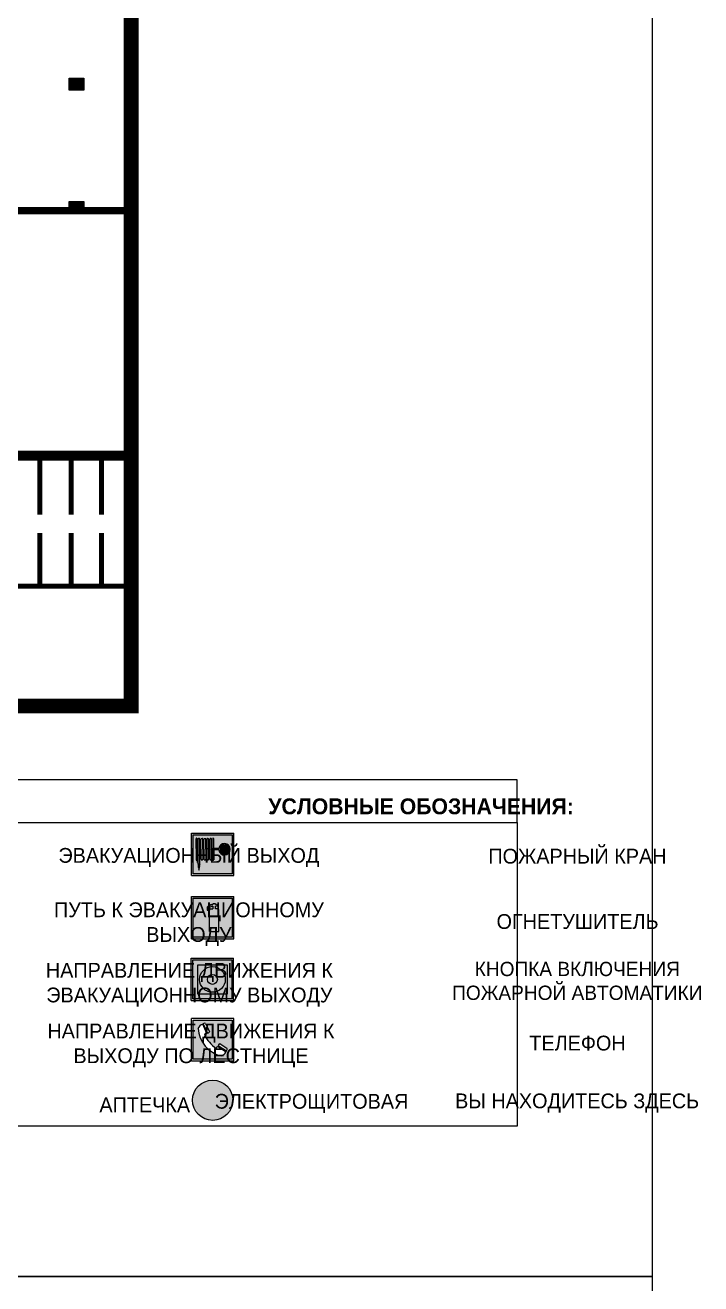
# Model space of a CAD drawing. Header units: millimetres. Extents: x 13810 to 67229, y 12374 to 21950.
# Drawn here: x 37666.5 to 37794.3, y 14151.3 to 14389.2 of the extents above; entities that cross this region are included whole.
import ezdxf

# ---------------------------------------------------------------- set-up
doc = ezdxf.new("R2010")
doc.units = ezdxf.units.MM
doc.styles.add('обычный', font='arial.ttf')

# ---------------------------------------------------------------- blocks, each defined once
blk = doc.blocks.new('A$C37112FD5')
at = {"true_color": 0xf5f5ff}
h = blk.add_hatch(color=7, dxfattribs=at)
h.dxf.hatch_style = 1
h.paths.add_polyline_path([(12.8, -7.4), (0, -7.4), (0, -20.2), (12.8, -20.2)])
h.paths.add_polyline_path([(12.29, -7.91), (12.29, -19.69), (0.51, -19.69), (0.51, -7.91)], flags=16)
h.paths.add_polyline_path([(4.98, -9.04, -0.42597), (5.17, -9.22), (5.17, -12.25), (5.17, -15.29, -0.432244), (4.98, -15.47), (4.83, -15.47, -0.42597), (4.64, -15.29), (4.64, -12.25), (4.64, -9.22, -0.432244), (4.83, -9.04)], flags=0)
h.paths.add_polyline_path([(4.28, -9.22), (4.28, -12.25), (4.28, -15.29, -0.432244), (4.09, -15.47), (3.94, -15.47, -0.42597), (3.75, -15.29), (3.75, -12.25), (3.75, -9.22, -0.432244), (3.94, -9.04), (4.09, -9.04, -0.42597)], flags=0)
h.paths.add_polyline_path([(5.72, -9.04), (5.87, -9.04, -0.42597), (6.06, -9.22), (6.06, -12.25), (6.06, -15.29, -0.432244), (5.87, -15.47), (5.72, -15.47, -0.42597), (5.53, -15.29), (5.53, -12.25), (5.53, -9.22, -0.432244)], flags=0)
h.paths.add_polyline_path([(6.42, -8.9), (6.5, -8.9, -0.42597), (6.69, -9.08), (6.69, -12.03), (8.21, -12.03, -15.824349), (8.21, -12.47), (6.69, -12.47), (6.69, -15.42, -0.432244), (6.5, -15.6), (6.42, -15.6)], flags=0)
h.paths.add_polyline_path([(3.39, -9.22), (3.39, -12.25), (3.39, -15.29, -0.432244), (3.2, -15.47), (3.05, -15.47, -0.42597), (2.85, -15.29), (2.85, -12.25), (2.85, -9.22, -0.432244), (3.05, -9.04), (3.2, -9.04, -0.42597)], flags=0)
h.paths.add_polyline_path([(2.5, -9.22), (2.5, -16.71), (1.96, -16.71), (1.96, -9.22, -0.432244), (2.15, -9.04), (2.31, -9.04, -0.42597)], flags=0)
h.paths.add_polyline_path([(1.61, -8.9), (1.61, -15.6), (1.57, -15.6, -0.42597), (1.37, -15.42), (1.37, -12.03), (1.37, -9.09, -0.432244), (1.57, -8.9)], flags=0)
h.paths.add_polyline_path([(9.76, -10.81), (9.76, -12.03), (8.49, -12.03, -0.336371)], flags=0)
h.paths.add_polyline_path([(8.49, -12.47), (9.76, -12.47), (9.76, -13.7, -0.336371)], flags=0)
h.paths.add_polyline_path([(10.11, -10.81, -0.336371), (11.38, -12.03), (10.11, -12.03)], flags=0)
h.paths.add_polyline_path([(10.11, -12.47), (11.38, -12.47, -0.336371), (10.11, -13.7)], flags=0)
h.paths.add_polyline_path([(2.5, -16.84), (2.5, -17.05), (1.97, -17.05), (1.97, -16.84)], flags=0)
h.paths.add_polyline_path([(2.5, -17.24, -0.033778), (2.24, -18.6, -0.033778), (1.97, -17.24)], flags=0)
h = blk.add_hatch(color=242)
h.dxf.hatch_style = 1
h.paths.add_polyline_path([(12.29, -7.91), (0.51, -7.91), (0.51, -19.69), (12.29, -19.69)])
h.paths.add_polyline_path([(6.42, -15.6), (6.42, -8.9), (6.5, -8.9, -0.42597), (6.69, -9.08), (6.69, -12.03), (8.21, -12.03, -15.824349), (8.21, -12.47), (6.69, -12.47), (6.69, -15.42, -0.432244), (6.5, -15.6)], flags=16)
h.paths.add_polyline_path([(5.87, -15.47), (5.72, -15.47, -0.42597), (5.53, -15.29), (5.53, -12.25), (5.53, -9.22, -0.432244), (5.72, -9.04), (5.87, -9.04, -0.42597), (6.06, -9.22), (6.06, -12.25), (6.06, -15.29, -0.432244)], flags=16)
h.paths.add_polyline_path([(4.98, -15.47), (4.83, -15.47, -0.42597), (4.64, -15.29), (4.64, -12.25), (4.64, -9.22, -0.432244), (4.83, -9.04), (4.98, -9.04, -0.42597), (5.17, -9.22), (5.17, -12.25), (5.17, -15.29, -0.432244)], flags=16)
h.paths.add_polyline_path([(4.09, -15.47), (3.94, -15.47, -0.42597), (3.75, -15.29), (3.75, -12.25), (3.75, -9.22, -0.432244), (3.94, -9.04), (4.09, -9.04, -0.42597), (4.28, -9.22), (4.28, -12.25), (4.28, -15.29, -0.432244)], flags=16)
h.paths.add_polyline_path([(3.2, -15.47), (3.05, -15.47, -0.42597), (2.85, -15.29), (2.85, -12.25), (2.85, -9.22, -0.432244), (3.05, -9.04), (3.2, -9.04, -0.42597), (3.39, -9.22), (3.39, -12.25), (3.39, -15.29, -0.432244)], flags=16)
h.paths.add_polyline_path([(2.5, -17.05), (1.97, -17.05), (1.97, -16.84), (2.5, -16.84)], flags=16)
h.paths.add_polyline_path([(2.5, -17.24, -0.033778), (2.24, -18.6, -0.033778), (1.97, -17.24)], flags=16)
h.paths.add_polyline_path([(2.5, -16.71), (1.96, -16.71), (1.96, -9.22, -0.432244), (2.15, -9.04), (2.31, -9.04, -0.42597), (2.5, -9.22)], flags=16)
h.paths.add_polyline_path([(1.61, -15.6), (1.57, -15.6, -0.42597), (1.37, -15.42), (1.37, -12.03), (1.37, -9.09, -0.432244), (1.57, -8.9), (1.61, -8.9)], flags=16)
h.paths.add_polyline_path([(8.49, -12.47), (9.76, -12.47), (9.76, -13.7, -0.336371)], flags=0)
h.paths.add_polyline_path([(10.11, -13.7), (10.11, -12.47), (11.38, -12.47, -0.336371)], flags=0)
h.paths.add_polyline_path([(8.49, -12.03, -0.336371), (9.76, -10.81), (9.76, -12.03)], flags=0)
h.paths.add_polyline_path([(10.11, -12.03), (10.11, -10.81, -0.336371), (11.38, -12.03)], flags=0)
h = blk.add_hatch(color=7, dxfattribs=at)
h.dxf.hatch_style = 1
h.paths.add_polyline_path([(1.61, -8.9), (1.57, -8.9, 0.432244), (1.37, -9.09), (1.37, -12.03), (1.37, -15.42, 0.42597), (1.57, -15.6), (1.61, -15.6)])
h.paths.add_polyline_path([(2.5, -9.22, 0.42597), (2.31, -9.04), (2.15, -9.04, 0.432244), (1.96, -9.22), (1.96, -16.71), (2.5, -16.71)])
h.paths.add_polyline_path([(2.5, -16.84), (1.97, -16.84), (1.97, -17.05), (2.5, -17.05)])
h.paths.add_polyline_path([(2.5, -17.24), (1.97, -17.24, 0.033778), (2.24, -18.6, 0.033778)])
h.paths.add_polyline_path([(3.39, -12.25), (3.39, -9.22, 0.42597), (3.2, -9.04), (3.05, -9.04, 0.432244), (2.85, -9.22), (2.85, -12.25), (2.85, -15.29, 0.42597), (3.05, -15.47), (3.2, -15.47, 0.432244), (3.39, -15.29)])
h.paths.add_polyline_path([(4.28, -12.25), (4.28, -9.22, 0.42597), (4.09, -9.04), (3.94, -9.04, 0.432244), (3.75, -9.22), (3.75, -12.25), (3.75, -15.29, 0.42597), (3.94, -15.47), (4.09, -15.47, 0.432244), (4.28, -15.29)])
h.paths.add_polyline_path([(5.17, -12.25), (5.17, -9.22, 0.42597), (4.98, -9.04), (4.83, -9.04, 0.432244), (4.64, -9.22), (4.64, -12.25), (4.64, -15.29, 0.42597), (4.83, -15.47), (4.98, -15.47, 0.432244), (5.17, -15.29)])
h.paths.add_polyline_path([(6.06, -12.25), (6.06, -9.22, 0.42597), (5.87, -9.04), (5.72, -9.04, 0.432244), (5.53, -9.22), (5.53, -12.25), (5.53, -15.29, 0.42597), (5.72, -15.47), (5.87, -15.47, 0.432244), (6.06, -15.29)])
h.paths.add_polyline_path([(6.69, -12.47), (8.21, -12.47, 15.824349), (8.21, -12.03), (6.69, -12.03), (6.69, -9.08, 0.42597), (6.5, -8.9), (6.42, -8.9), (6.42, -15.6), (6.5, -15.6, 0.432244), (6.69, -15.42)])
h.paths.add_polyline_path([(8.49, -12.47), (9.76, -12.47), (9.76, -13.7, -0.336371)], flags=16)
h.paths.add_polyline_path([(8.49, -12.03, -0.336371), (9.76, -10.81), (9.76, -12.03)], flags=16)
h.paths.add_polyline_path([(10.11, -12.47), (11.38, -12.47, -0.336371), (10.11, -13.7)], flags=16)
h.paths.add_polyline_path([(10.11, -12.03), (10.11, -10.81, -0.336371), (11.38, -12.03)], flags=16)
h = blk.add_hatch(color=242)
h.dxf.hatch_style = 1
h.paths.add_polyline_path([(9.76, -10.81, 0.336371), (8.49, -12.03), (9.76, -12.03)])
h.paths.add_polyline_path([(10.11, -10.81), (10.11, -12.03), (11.38, -12.03, 0.336371)])
h.paths.add_polyline_path([(11.38, -12.47), (10.11, -12.47), (10.11, -13.7, 0.336371)])
h.paths.add_polyline_path([(9.76, -12.47), (8.49, -12.47, 0.336371), (9.76, -13.7)])
at = {"color": 242, "lineweight": 5}
for p, q in [((0, -20.2), (0, -7.4)), ((0, -7.4), (12.8, -7.4)), ((12.8, -20.2), (12.8, -7.4)), ((1.37, -12.03), (1.37, -9.08)), ((1.57, -8.9), (1.61, -8.9)), ((1.61, -8.9), (1.61, -15.6)), ((1.96, -16.71), (1.96, -9.22)), ((2.15, -9.04), (2.31, -9.04)), ((2.5, -16.71), (2.5, -9.22)), ((2.85, -12.25), (2.85, -9.22)), ((3.05, -9.04), (3.2, -9.04)), ((3.39, -12.25), (3.39, -9.22)), ((3.75, -12.25), (3.75, -9.22)), ((3.94, -9.04), (4.09, -9.04)), ((4.28, -12.25), (4.28, -9.22)), ((4.64, -12.25), (4.64, -9.22)), ((4.83, -9.04), (4.98, -9.04)), ((5.17, -12.25), (5.17, -9.22)), ((5.53, -12.25), (5.53, -9.22)), ((5.72, -9.04), (5.87, -9.04)), ((6.06, -12.25), (6.06, -9.22)), ((6.42, -8.9), (6.42, -15.6)), ((6.5, -8.9), (6.42, -8.9)), ((6.69, -12.03), (6.69, -9.08)), ((9.76, -10.81), (9.76, -12.03)), ((10.11, -10.81), (10.11, -12.03)), ((1.37, -12.03), (1.37, -15.42)), ((2.85, -12.25), (2.85, -15.29)), ((3.39, -12.25), (3.39, -15.29)), ((3.75, -12.25), (3.75, -15.29)), ((4.28, -12.25), (4.28, -15.29)), ((4.64, -12.25), (4.64, -15.29)), ((5.17, -12.25), (5.17, -15.29)), ((5.53, -12.25), (5.53, -15.29)), ((6.06, -12.25), (6.06, -15.29)), ((8.21, -12.03), (6.69, -12.03)), ((8.21, -12.47), (6.69, -12.47)), ((6.69, -12.47), (6.69, -15.42)), ((9.76, -12.03), (8.49, -12.03)), ((9.76, -12.47), (8.49, -12.47)), ((9.76, -12.47), (9.76, -13.7)), ((11.38, -12.03), (10.11, -12.03)), ((11.38, -12.47), (10.11, -12.47)), ((10.11, -12.47), (10.11, -13.7)), ((1.57, -15.6), (1.61, -15.6)), ((1.96, -16.71), (2.5, -16.71)), ((1.97, -16.84), (2.5, -16.84)), ((1.97, -17.05), (1.97, -16.84)), ((2.5, -17.05), (1.97, -17.05)), ((1.97, -17.24), (2.5, -17.24)), ((2.5, -16.84), (2.5, -17.05)), ((3.05, -15.47), (3.2, -15.47)), ((3.94, -15.47), (4.09, -15.47)), ((4.83, -15.47), (4.98, -15.47)), ((5.72, -15.47), (5.87, -15.47)), ((6.42, -15.6), (6.5, -15.6)), ((0, -20.2), (12.8, -20.2))]:
    blk.add_line(p, q, dxfattribs=at)
blk.add_lwpolyline([(0.51, -7.91), (12.29, -7.91), (12.29, -19.69), (0.51, -19.69)], close=True, dxfattribs=at)
for centre, radius, start, end in [((1.56, -9.09), 0.182, 87.1027, 180.6071), ((2.15, -9.22), 0.182, 87.1027, 180.6071), ((2.32, -9.22), 0.182, 359.3929, 92.8973), ((3.04, -9.22), 0.182, 87.1027, 180.6071), ((3.21, -9.22), 0.182, 359.3929, 92.8973), ((3.93, -9.22), 0.182, 87.1027, 180.6071), ((4.1, -9.22), 0.182, 359.3929, 92.8973), ((4.82, -9.22), 0.182, 87.1027, 180.6071), ((4.99, -9.22), 0.182, 359.3929, 92.8973), ((5.71, -9.22), 0.182, 87.1027, 180.6071), ((5.88, -9.22), 0.182, 359.3929, 92.8973), ((6.51, -9.09), 0.182, 359.3929, 92.8973), ((9.93, -12.25), 1.74, 187.2319, 172.7681), ((9.93, -12.25), 1.46, 96.9927, 171.3585), ((9.93, -12.25), 1.46, 8.6415, 83.0073), ((9.93, -12.25), 1.46, 188.6415, 263.0073), ((9.93, -12.25), 1.46, 276.9927, 351.3585), ((1.56, -15.42), 0.182, 179.3929, 272.8973), ((12.17, -15.98), 10.27, 187.041, 194.7793), ((-7.7, -15.98), 10.27, 345.2207, 352.959), ((3.04, -15.29), 0.182, 179.3929, 272.8973), ((3.21, -15.29), 0.182, 267.1027, 0.6071), ((3.93, -15.29), 0.182, 179.3929, 272.8973), ((4.1, -15.29), 0.182, 267.1027, 0.6071), ((4.82, -15.29), 0.182, 179.3929, 272.8973), ((4.99, -15.29), 0.182, 267.1027, 0.6071), ((5.71, -15.29), 0.182, 179.3929, 272.8973), ((5.88, -15.29), 0.182, 267.1027, 0.6071), ((6.51, -15.42), 0.182, 267.1027, 0.6071)]:
    blk.add_arc(centre, radius, start, end, dxfattribs=at)
blk = doc.blocks.new('A$C7B8C2D5B')
at = {"lineweight": 0}
h = blk.add_hatch(color=5, dxfattribs=at)
h.dxf.hatch_style = 1
h.paths.add_polyline_path([(1.4, -3.02, 1), (-2.11, -3.02, 1)])
at = {"color": 5, "lineweight": 0}
blk.add_circle((-0.36, -3.02), 1.75, dxfattribs=at)
blk = doc.blocks.new('A$C456E1F9C')
at = {"lineweight": 5}
h = blk.add_hatch(color=242, dxfattribs=at)
h.paths.add_polyline_path([(0.51, -1.47), (0.51, -13.26), (12.29, -13.26), (12.29, -1.47)])
h.paths.add_polyline_path([(5.42, -4.95, -0.254479), (4.78, -5.4), (3.52, -2.53, -0.209735), (4.23, -2.4)], flags=16)
h.paths.add_polyline_path([(8.53, -8.6), (10.87, -10.17), (10.54, -10.76), (8.03, -9.13, -0.192251)], flags=16)
h.paths.add_polyline_path([(4.61, -5.49, 0.005518), (3.87, -5.72, 0.128647), (7.49, -10.01, 0.00809), (7.83, -9.33), (10.47, -10.97, -0.16736), (8.99, -12.25, -0.327862), (1.95, -3.95, -0.166952), (3.36, -2.62)], flags=16)
at = {"color": 242, "lineweight": 5}
for p, q in [((0, -13.77), (0, -0.97)), ((12.8, -0.97), (0, -0.97)), ((4.61, -5.49), (3.36, -2.62)), ((3.52, -2.53), (4.78, -5.4)), ((4.23, -2.4), (5.42, -4.95)), ((12.8, -13.77), (12.8, -0.97)), ((7.83, -9.33), (10.47, -10.97)), ((8.03, -9.13), (10.54, -10.76)), ((10.81, -10.12), (8.53, -8.6)), ((10.54, -10.76), (10.8, -10.3)), ((10.8, -10.3), (10.81, -10.12)), ((0, -13.77), (12.8, -13.77))]:
    blk.add_line(p, q, dxfattribs=at)
blk.add_lwpolyline([(0.51, -1.47), (12.29, -1.47), (12.29, -13.26), (0.51, -13.26)], close=True, dxfattribs=at)
for centre, radius, start, end in [((4.59, -5.34), 2.99, 114.2845, 152.1974), ((4.02, -3.27), 0.891, 76.3284, 123.7092), ((11.12, -3.31), 9.19, 183.9915, 256.6009), ((14.98, -39.1), 35.17, 107.1487, 108.4135), ((13.86, -0.94), 11.08, 205.5536, 234.8762), ((4.68, -4.59), 0.824, 276.9621, 334.0723), ((-13.31, 0.8), 23.44, 332.5487, 334.4027), ((8.94, -9.5), 0.989, 114.4092, 157.9388), ((7.87, -9.46), 3, 291.9291, 329.9329)]:
    blk.add_arc(centre, radius, start, end, dxfattribs=at)
blk = doc.blocks.new('A$C54414219')
at = {"true_color": 0xffffff}
h = blk.add_hatch(color=7, dxfattribs=at)
h.paths.add_polyline_path([(2.39, -9.45), (2.39, -18.3), (11.23, -18.3), (11.23, -9.45)], flags=0)
h.paths.add_polyline_path([(10.71, -13.87, -1), (2.92, -13.87, -1)], flags=0)
h.paths.add_polyline_path([(8.3, -13.87, -1), (5.33, -13.87, -1)], flags=0)
h.paths.add_polyline_path([(0.41, -7.47), (0.41, -20.27), (13.21, -20.27), (13.21, -7.47)])
h.paths.add_polyline_path([(0.92, -19.77), (12.71, -19.77), (12.71, -7.98), (0.92, -7.98)], flags=16)
h.paths.add_polyline_path([(11.23, -9.45), (11.23, -18.3), (2.39, -18.3), (2.39, -9.45)], flags=0)
at = {"lineweight": 5}
h = blk.add_hatch(color=242, dxfattribs=at)
h.paths.add_polyline_path([(12.71, -7.98), (0.92, -7.98), (0.92, -19.77), (12.71, -19.77)])
h.paths.add_polyline_path([(11.23, -18.3), (2.39, -18.3), (2.39, -9.45), (11.23, -9.45)], flags=16)
h.paths.add_polyline_path([(10.71, -13.87, -1), (2.92, -13.87, -1)], flags=0)
h.paths.add_polyline_path([(8.3, -13.87, -1), (5.33, -13.87, -1)], flags=0)
at = {"true_color": 0xffffff}
h = blk.add_hatch(color=7, dxfattribs=at)
h.paths.add_polyline_path([(2.39, -9.45), (2.39, -18.3), (11.23, -18.3), (11.23, -9.45)])
h.paths.add_polyline_path([(10.71, -13.87, -1), (2.92, -13.87, -1)], flags=16)
h.paths.add_polyline_path([(8.3, -13.87, -1), (5.33, -13.87, -1)], flags=0)
at = {"lineweight": 5}
h = blk.add_hatch(color=242, dxfattribs=at)
h.paths.add_polyline_path([(2.92, -13.87, 1), (10.71, -13.87, 1)])
h.paths.add_polyline_path([(8.3, -13.87, -1), (5.33, -13.87, -1)], flags=16)
at = {"color": 242, "lineweight": 5}
for p, q in [((0.41, -20.27), (0.41, -7.47)), ((0.41, -7.47), (13.21, -7.47)), ((0.41, -7.47), (13.21, -7.47)), ((13.21, -20.27), (13.21, -7.47)), ((0.41, -20.27), (13.21, -20.27))]:
    blk.add_line(p, q, dxfattribs=at)
for points in [[(0.92, -7.98), (12.71, -7.98), (12.71, -19.77), (0.92, -19.77)], [(2.39, -9.45), (11.23, -9.45), (11.23, -18.3), (2.39, -18.3)]]:
    blk.add_lwpolyline(points, close=True, dxfattribs=at)
for radius in [3.89, 1.49]:
    blk.add_circle((6.81, -13.87), radius, dxfattribs=at)
blk = doc.blocks.new('A$C3AD82952')
at = {"true_color": 0xf5f5ff}
h = blk.add_hatch(color=7, dxfattribs=at)
h.dxf.hatch_style = 1
h.paths.add_polyline_path([(8.21, 8.73, 0.414214), (7.89, 9.05), (7.22, 9.05), (7.22, 9.92), (7.59, 9.92, 1), (7.57, 10.36), (7.22, 10.36), (7.22, 10.6), (6.43, 10.6), (6.43, 10.36), (6.01, 10.36), (4.74, 9.59), (4.74, 8.69), (4.98, 8.73), (4.98, 9.26), (6.12, 9.91), (6.43, 9.91), (6.43, 9.05), (5.76, 9.05, 0.414214), (5.44, 8.73), (5.44, 2.2), (8.21, 2.2)], flags=0)
h.paths.add_polyline_path([(12.8, 12.8), (0, 12.8), (0, 0), (12.8, 0)])
h.paths.add_polyline_path([(0.51, 12.29), (12.29, 12.29), (12.29, 0.51), (0.51, 0.51)], flags=16)
h.paths.add_polyline_path([(4.74, 9.59), (6.01, 10.36), (6.43, 10.36), (6.43, 10.6), (7.22, 10.6), (7.22, 10.36), (7.59, 10.36, -0.94586), (7.59, 9.92), (7.22, 9.92), (7.22, 9.05), (7.89, 9.05, -0.414214), (8.21, 8.73), (8.21, 2.2), (5.44, 2.2), (5.44, 8.73, -0.414214), (5.76, 9.05), (6.43, 9.05), (6.43, 9.91), (6.12, 9.91), (4.98, 9.26), (4.98, 8.73), (4.74, 8.69)], flags=0)
h = blk.add_hatch(color=242)
h.dxf.hatch_style = 1
h.paths.add_polyline_path([(12.29, 12.29), (0.51, 12.29), (0.51, 0.51), (12.29, 0.51)])
h.paths.add_polyline_path([(4.74, 8.69), (4.74, 9.59), (6.01, 10.36), (6.43, 10.36), (6.43, 10.6), (7.22, 10.6), (7.22, 10.36), (7.59, 10.36, -0.94586), (7.59, 9.92), (7.22, 9.92), (7.22, 9.05), (7.89, 9.05, -0.414214), (8.21, 8.73), (8.21, 2.2), (5.44, 2.2), (5.44, 8.73, -0.414214), (5.76, 9.05), (6.43, 9.05), (6.43, 9.91), (6.12, 9.91), (4.98, 9.26), (4.98, 8.73)], flags=16)
h = blk.add_hatch(color=7, dxfattribs=at)
h.dxf.hatch_style = 1
h.paths.add_polyline_path([(8.21, 8.73, 0.414214), (7.89, 9.05), (7.22, 9.05), (7.22, 9.92), (7.59, 9.92, 1), (7.57, 10.36), (7.22, 10.36), (7.22, 10.6), (6.43, 10.6), (6.43, 10.36), (6.01, 10.36), (4.74, 9.59), (4.74, 8.69), (4.98, 8.73), (4.98, 9.26), (6.12, 9.91), (6.43, 9.91), (6.43, 9.05), (5.76, 9.05, 0.414214), (5.44, 8.73), (5.44, 2.2), (8.21, 2.2)])
at = {"color": 242, "lineweight": 5}
for p, q in [((0, 0), (0, 12.8)), ((0, 12.8), (12.8, 12.8)), ((12.8, 0), (12.8, 12.8)), ((6.01, 10.36), (4.74, 9.59)), ((4.74, 9.59), (4.74, 8.69)), ((4.74, 8.69), (4.98, 8.73)), ((4.98, 9.26), (6.12, 9.91)), ((4.98, 8.73), (4.98, 9.26)), ((5.44, 2.2), (5.44, 8.73)), ((5.76, 9.05), (6.43, 9.05)), ((6.01, 10.36), (6.43, 10.36)), ((6.12, 9.91), (6.43, 9.91)), ((7.22, 10.6), (6.43, 10.6)), ((6.43, 10.6), (6.43, 10.36)), ((6.43, 9.91), (6.43, 9.05)), ((7.22, 10.36), (7.22, 10.6)), ((7.59, 10.36), (7.22, 10.36)), ((7.22, 9.05), (7.22, 9.92)), ((7.59, 9.92), (7.22, 9.92)), ((7.89, 9.05), (7.22, 9.05)), ((8.21, 2.2), (8.21, 8.73)), ((0, 0), (12.8, 0)), ((5.44, 2.2), (8.21, 2.2))]:
    blk.add_line(p, q, dxfattribs=at)
blk.add_lwpolyline([(0.51, 12.29), (12.29, 12.29), (12.29, 0.51), (0.51, 0.51)], close=True, dxfattribs=at)
for centre, radius, start, end in [((5.76, 8.73), 0.32, 90, 180), ((7.58, 10.14), 0.223, 273.1875, 86.8125), ((7.89, 8.73), 0.32, 0, 90)]:
    blk.add_arc(centre, radius, start, end, dxfattribs=at)

msp = doc.modelspace()

# ---------------------------------------------------------------- hatches: boundary and pattern name
at = {"lineweight": 0}
h = msp.add_hatch(color=256, dxfattribs=at)
h.dxf.hatch_style = 1
h.paths.add_polyline_path([(37674.83, 14376.9), (37677.61, 14376.9), (37677.61, 14379.13), (37674.83, 14379.13)])
h = msp.add_hatch(color=256, dxfattribs=at)
h.dxf.hatch_style = 1
h.paths.add_polyline_path([(37674.83, 14353.58), (37677.61, 14353.58), (37677.61, 14355.81), (37674.83, 14355.81)])

# ---------------------------------------------------------------- linework, layer by layer
at = {"color": 126, "lineweight": 0, "true_color": 0x008754}
for points in [[(37185.05, 14547.64), (37785.05, 14547.64), (37785.05, 14152.64), (37185.05, 14152.64)], [(37185.05, 14547.64), (37785.05, 14547.64), (37785.05, 14152.64), (37185.05, 14152.64)], [(37185.05, 14547.64), (37785.05, 14547.64), (37785.05, 14152.64), (37185.05, 14152.64)], [(37185.05, 14547.64), (37785.05, 14547.64), (37785.05, 14152.64), (37185.05, 14152.64)], [(37185.05, 14152.64), (37785.05, 14152.64), (37785.05, 13757.64), (37185.05, 13757.64)], [(37185.05, 14152.64), (37785.05, 14152.64), (37785.05, 13757.64), (37185.05, 13757.64)], [(37185.05, 14152.64), (37785.05, 14152.64), (37785.05, 13757.64), (37185.05, 13757.64)], [(37185.05, 14152.64), (37785.05, 14152.64), (37785.05, 13757.64), (37185.05, 13757.64)]]:
    msp.add_lwpolyline(points, close=True, dxfattribs=at)
at = {"lineweight": 0}
for points, const_width in [([(37634.12, 14260.47), (37686.55, 14260.47), (37686.55, 14449.64), (37485.22, 14449.64)], 2.82), ([(37686.55, 14354.12), (37662.92, 14354.12)], 1.41), ([(37686.55, 14307.81), (37659.22, 14307.81)], 1.88), ([(37669.31, 14296.67), (37669.31, 14307.81)], 0.941), ([(37675.24, 14296.67), (37675.24, 14307.81)], 0.941), ([(37680.95, 14296.67), (37680.95, 14307.81)], 0.941), ([(37669.31, 14283.14), (37669.31, 14293.2)], 0.941), ([(37675.24, 14283.14), (37675.24, 14293.2)], 0.941), ([(37680.95, 14283.14), (37680.95, 14293.2)], 0.941), ([(37638.83, 14283.14), (37686.55, 14283.14)], 0.941)]:
    msp.add_lwpolyline(points, dxfattribs=dict(at, const_width=const_width))
for points in [[(37674.83, 14379.13), (37677.61, 14379.13), (37677.61, 14376.9), (37674.83, 14376.9), (37674.83, 14379.13)], [(37674.83, 14355.81), (37677.61, 14355.81), (37677.61, 14353.58), (37674.83, 14353.58), (37674.83, 14355.81)]]:
    msp.add_lwpolyline(points, dxfattribs=at)
for points in [[(37615.79, 14238.44), (37759.55, 14238.44), (37759.55, 14246.49), (37615.79, 14246.49)], [(37615.79, 14238.44), (37759.55, 14238.44), (37759.55, 14181.04), (37615.79, 14181.04)]]:
    msp.add_lwpolyline(points, close=True)

# ---------------------------------------------------------------- block references
for name, p, xscale, yscale, zscale in [('A$C37112FD5', (37697.98, 14241.06), 0.6249984004534781, 0.6249984004534781, 0.6249984004534781), ('A$C3AD82952', (37697.98, 14216.45), 0.625, 0.625, 0.625), ('A$C54414219', (37697.67, 14217.46), 0.625, 0.625, 0.625), ('A$C456E1F9C', (37697.98, 14201.99), 0.625, 0.625, 0.625), ('A$C7B8C2D5B', (37702.76, 14192.53), 2.177419353276491, 2.177419353276491, 2.177419353276491)]:
    msp.add_blockref(name, p, dxfattribs=dict(xscale=xscale, yscale=yscale, zscale=zscale))

# ---------------------------------------------------------------- texts
at = {"lineweight": 0, "attachment_point": 5, "style": 'обычный'}
for s, insert, char_height, width in [('{\\fProxima Nova Rg|b1|i0|c204|p2;УСЛОВНЫЕ ОБОЗНАЧЕНИЯ:\\H1.1997x; }', (37741.37, 14241.49), 3, 175.1736), ('\\pi-8.4,l8.4,t8.4;{\\fProxima Nova Rg|b0|i0|c204|p2;ЭВАКУАЦИОННЫЙ ВЫХОД\\H1.6404x; }', (37697.47, 14231.83), 2.8, 126.6484), ('\\pi-8.4,l8.4,t8.4;{\\fProxima Nova Rg|b0|i0|c204|p2;ПОЖАРНЫЙ КРАН\\H1.6404x; }', (37770.93, 14232.07), 2.8, 126.6484), ('\\pi-8.4,l8.4,t8.4;{\\fProxima Nova Rg|b0|i0|c204|p2;ПУТЬ К ЭВАКУАЦИОННОМУ \\PВЫХОДУ }', (37697.48, 14219.22), 2.8, 126.6484), ('\\pi-8.4,l8.4,t8.4;{\\fProxima Nova Rg|b0|i0|c204|p2;ОГНЕТУШИТЕЛЬ\\H1.1997x; }', (37770.95, 14219.72), 2.8, 126.6484), ('\\pi-8.4,l8.4,t8.4;{\\fProxima Nova Rg|b0|i0|c204|p2;НАПРАВЛЕНИЕ ДВИЖЕНИЯ К \\PЭВАКУАЦИОННОМУ ВЫХОДУ}', (37697.57, 14207.78), 2.8, 126.6484), ('\\pi-8.1,l8.1,t8.1;{\\fProxima Nova Rg|b0|i0|c204|p2;КНОПКА ВКЛЮЧЕНИЯ\\PПОЖАРНОЙ АВТОМАТИКИ}', (37770.9, 14208.5), 2.7, 126.6484), ('\\pi-8.4,l8.4,t8.4;{\\fProxima Nova Rg|b0|i0|c204|p2;НАПРАВЛЕНИЕ ДВИЖЕНИЯ К \\PВЫХОДУ ПО ЛЕСТНИЦЕ }', (37697.86, 14196.3), 2.8, 126.6484), ('\\pi-8.4,l8.4,t8.4;{\\fProxima Nova Rg|b0|i0|c204|p2;ТЕЛЕФОН\\H1.1997x; }', (37770.94, 14196.74), 2.8, 126.6484), ('\\pi-8.4,l8.4,t8.4;{\\fProxima Nova Rg|b0|i0|c204|p2;ЭЛЕКТРОЩИТОВАЯ\\H1.1997x; }', (37720.65, 14185.35), 2.8, 126.6484), ('\\pi-8.4,l8.4,t8.4;{\\fProxima Nova Rg|b0|i0|c204|p2;ВЫ НАХОДИТЕСЬ ЗДЕСЬ\\H1.1997x; }', (37770.87, 14185.43), 2.8, 126.6484), ('\\pi-8.4,l8.4,t8.4;{\\fProxima Nova Rg|b0|i0|c204|p2;АПТЕЧКА\\H1.1667x; }', (37689.13, 14185.08), 2.8, 126.6484)]:
    msp.add_mtext(s, dxfattribs=dict(at, insert=insert, char_height=char_height, width=width))

doc.saveas('drawing.dxf')
